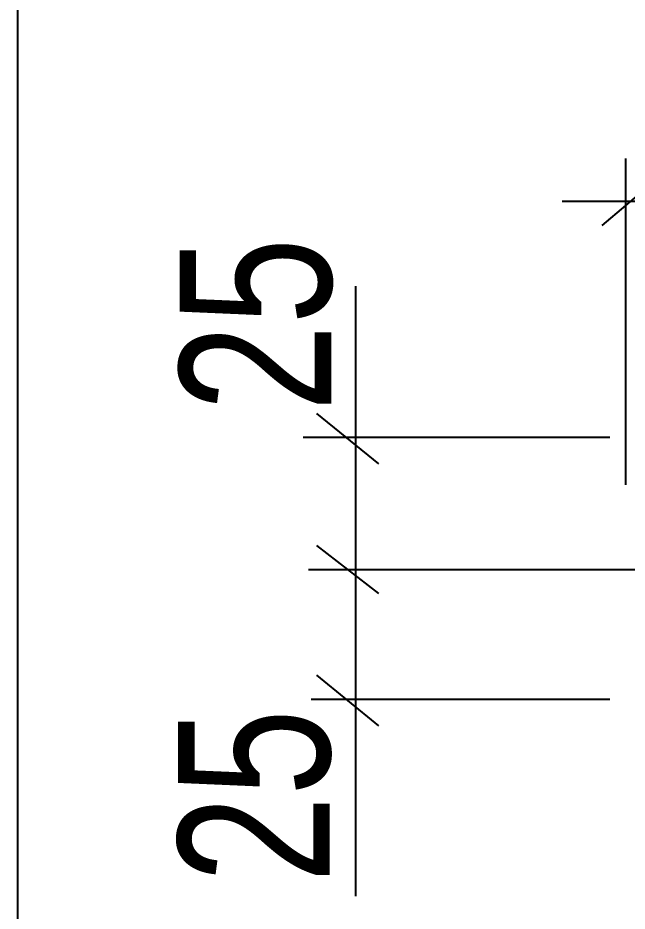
# Model space of a CAD drawing. Header units: millimetres. Extents: x -222 to 619, y -24 to 570.
# Drawn here: x 308.77 to 318, y 7.63 to 21.17 of the extents above; entities that cross this region are included whole.
import ezdxf

# ---------------------------------------------------------------- set-up
doc = ezdxf.new("R2010")
doc.units = ezdxf.units.MM
doc.styles.add('Arial Narrow', font='ARIALN.TTF', dxfattribs={"height": 0.2})

# ---------------------------------------------------------------- blocks, each defined once
blk = doc.blocks.new('0_TCM_4503_AIVD_AD_NOTE_BLOCK-43704914-58349')
at = {"color": 4, "linetype": 'Continuous'}
blk.add_line((308.77, -19.165), (308.77, 65.835), dxfattribs=at)
at = {"color": 7, "linetype": 'Continuous'}
for p, q in [((317.975, 19.035), (317.975, 14.092)), ((318.512, 18.782), (317.616, 18.018)), ((317.013, 18.39), (323.269, 18.39)), ((313.885, 17.101), (313.885, 7.86)), ((313.296, 15.174), (314.234, 14.409)), ((317.738, 14.81), (313.093, 14.81)), ((313.296, 13.172), (314.234, 12.444)), ((313.174, 12.808), (318.96, 12.808)), ((313.296, 11.207), (314.234, 10.443)), ((313.215, 10.843), (317.738, 10.843))]:
    blk.add_line(p, q, dxfattribs=at)
at = {"color": 7, "linetype": 'Continuous', "style": 'Arial Narrow', "width": 0.9}
for p in [(313.517, 15.203), (313.495, 8.064)]:
    blk.add_text('25', height=2.2966, rotation=90, dxfattribs=at).set_placement(p)

msp = doc.modelspace()

# ---------------------------------------------------------------- block references
msp.add_blockref('0_TCM_4503_AIVD_AD_NOTE_BLOCK-43704914-58349', (0, 0))

doc.saveas('drawing.dxf')
